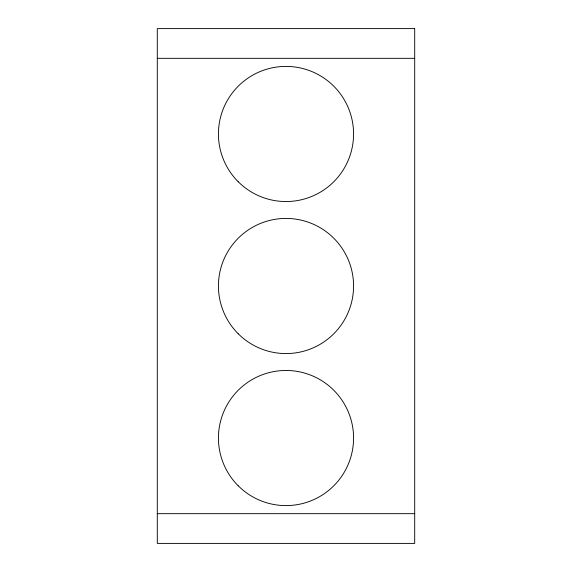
<?xml version="1.0" encoding="UTF-8"?>
<svg xmlns="http://www.w3.org/2000/svg" width="572" height="572" viewBox="0 0 572 572"><rect width="100%" height="100%" fill="white"/><g stroke="black" fill="none" stroke-linecap="round" stroke-linejoin="round"><path stroke-width="0.86" d="M157.3 58.323L414.7 58.323M157.3 513.677L414.7 513.677M414.7 28.6L157.3 28.6L157.3 543.4L414.7 543.4L414.7 28.6M238.224 485.807A67.567 67.567 0 0 0 351.265 455.512A67.567 67.567 0 0 0 268.511 372.765A67.567 67.567 0 0 0 238.224 485.807M238.224 181.753A67.567 67.567 0 0 0 351.265 151.458A67.567 67.567 0 0 0 268.511 68.711A67.567 67.567 0 0 0 238.224 181.753M238.224 333.776A67.567 67.567 0 0 0 351.265 303.489A67.567 67.567 0 0 0 268.511 220.735A67.567 67.567 0 0 0 238.224 333.776"/></g></svg>
